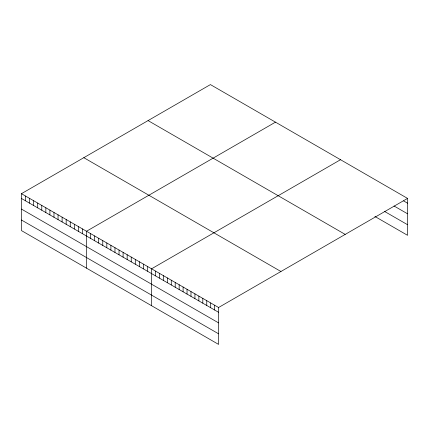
<?xml version="1.0" encoding="UTF-8"?>
<svg xmlns="http://www.w3.org/2000/svg" width="429" height="429" viewBox="0 0 429 429"><rect width="100%" height="100%" fill="white"/><g stroke="black" fill="none" stroke-linecap="round" stroke-linejoin="round"><path stroke-width="0.64" d="M21.45 193.688L218.586 307.502L218.586 344.407L21.45 230.593L21.45 193.688L210.414 84.593L407.55 198.407L407.55 235.312L374.882 216.452M275.472 122.152L86.502 231.247L86.502 268.152M340.524 159.711L151.56 268.806L151.56 305.711M218.586 307.502L407.55 198.407M403.609 200.917L407.55 203.19M394.031 205.984L407.55 213.792M384.459 211.379L407.55 224.71M148.059 120.592L345.189 234.406M83.811 157.684L280.941 271.503M21.45 198.477L218.586 312.291M21.45 209.073L218.586 322.887M21.45 219.997L218.586 333.81M214.645 305.228L214.645 310.011M210.698 302.949L210.698 307.738M206.757 300.675L206.757 305.459M202.815 298.396L202.815 303.185M198.874 296.123L198.874 300.906M194.927 293.844L194.927 298.632M190.985 291.57L190.985 296.353M187.044 289.296L187.044 294.079M183.103 287.017L183.103 291.8M179.156 284.743L179.156 289.527M175.214 282.464L175.214 287.248M171.273 280.191L171.273 284.974M167.331 277.912L167.331 282.695M163.385 275.638L163.385 280.421M159.443 273.359L159.443 278.142M155.502 271.085L155.502 275.868M147.496 266.457L147.496 271.246M143.425 264.114L143.425 268.897M139.361 261.765L139.361 266.548M135.296 259.416L135.296 264.205M131.231 257.068L131.231 261.856M127.161 254.724L127.161 259.507M123.096 252.375L123.096 257.159M119.031 250.027L119.031 254.815M114.967 247.678L114.967 252.466M110.902 245.334L110.902 250.118M106.832 242.986L106.832 247.769M102.767 240.637L102.767 245.426M98.702 238.288L98.702 243.077M94.637 235.945L94.637 240.728M90.573 233.596L90.573 238.379M82.438 228.898L82.438 233.687M78.373 226.555L78.373 231.338M74.308 224.206L74.308 228.989M70.243 221.857L70.243 226.646M66.173 219.509L66.173 224.297M62.108 217.165L62.108 221.949M58.044 214.816L58.044 219.6M53.979 212.468L53.979 217.256M49.909 210.119L49.909 214.908M45.844 207.775L45.844 212.559M41.779 205.427L41.779 210.21M37.714 203.078L37.714 207.867M33.65 200.729L33.65 205.518M29.58 198.386L29.58 203.169M25.515 196.037L25.515 200.82"/></g></svg>
